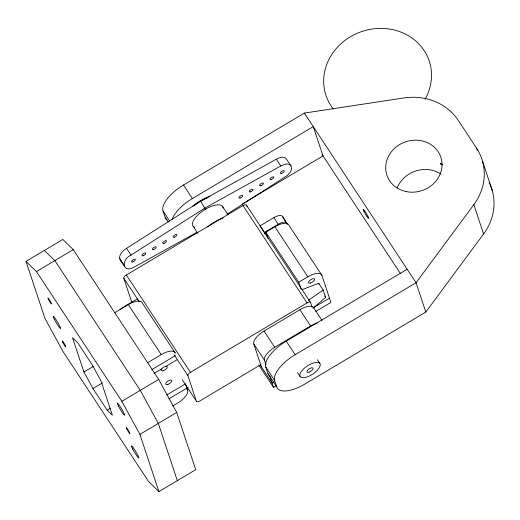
<?xml version="1.0" encoding="UTF-8"?>
<svg xmlns="http://www.w3.org/2000/svg" width="520" height="520" viewBox="0 0 520 520"><rect width="100%" height="100%" fill="white"/><g stroke="black" fill="none" stroke-linecap="round" stroke-linejoin="round"><path stroke-width="0.78" d="M168.259 222.086L165.145 217.353L163.001 210.919A28.418 11.72 -33.4 0 1 183.502 185.016L304.363 113.094L403.748 97.968A56.843 51.474 -18.4 0 1 458.257 120.374L476.548 148.161A56.843 51.474 -18.4 0 1 473.844 204.672L416.052 282.75L295.185 354.679A28.418 11.72 -33.4 0 0 274.69 380.575L276.835 387.01A28.418 11.72 -33.4 0 0 304.941 383.994L425.802 312.065L483.594 233.987A56.843 51.474 -18.4 0 0 489.138 182.416M313.267 307.95L325.618 297.388L323.173 290.043L318.721 283.283L302.204 289.582M308.36 300.358L323.173 290.043M227.052 214.272L287.658 175.266L290.615 171.685L291.636 168.467L290.966 165.945L286.5 159.166C284.427 155.474 279.156 157.722 276.289 159.224L200.558 201.188L126.549 248.333C122.421 250.744 116.63 256.964 121.381 261.423M290.966 165.945C288.892 162.253 283.621 164.508 280.755 166.01L205.023 207.974L131.014 255.119C120.809 259.727 122.33 274.339 134.875 266.714L197.158 232.2M26 261.372L62.816 239.46L73.249 249.645L158.672 379.405L176.709 412.471L195.741 469.671L158.925 491.575L148.493 481.39L63.07 351.631L45.026 318.565L26 261.372L36.432 271.557L121.856 401.317L139.893 434.382L158.925 491.575M36.432 271.557L73.249 249.645M172.205 219.213A28.418 11.72 -33.4 0 1 192.394 198.536L313.261 126.607L323.011 155.922L245.908 201.806M242.437 203.873L244.524 202.631M312.091 307.079L310.583 302.549L246.519 205.231A3.588 1.482 -33.4 0 0 242.996 205.569L126.353 274.995L190.417 372.313A3.588 1.482 -33.4 0 0 187.889 375.563M282.653 216.678L287.313 224.166L282.653 216.678A8.879 3.659 -33.4 0 0 273.871 217.62L260.019 225.862L264.401 232.511L264.908 234.039M114.784 312.644L128.297 304.603A14.209 5.857 -33.4 0 1 142.35 303.095L175.272 353.106A14.209 5.857 -33.4 0 0 161.22 354.614L147.706 362.654M264.401 232.511L278.252 224.269A8.879 3.659 -33.4 0 1 287.034 223.327M267.787 238.232L265.779 232.213L274.892 226.792A14.209 5.857 -33.4 0 1 288.945 225.277L321.874 275.288L330.902 302.445L315.815 311.428M83.934 372.008L72.514 337.688L77.734 342.778L91.969 364.41L100.991 380.939L112.405 415.259L107.192 410.163L92.956 388.538L83.934 372.008L93.477 366.327M92.956 388.538L102.499 382.856M151.808 369.642L175.299 355.667M300.957 288.997L298.708 282.224L307.82 276.803A14.209 5.857 -33.4 0 1 321.874 275.288M154.005 373.477L161.681 368.907M166.042 366.308L176.742 359.944M121.856 401.317L158.672 379.405M107.192 410.163L110.598 408.135M190.417 372.313L307.06 302.9A3.588 1.482 -33.4 0 1 310.564 302.562M261.417 366.88L253.812 344.012A14.209 5.857 -33.4 0 1 264.056 331.058L299.904 309.731A14.209 5.857 -33.4 0 1 313.957 308.217L321.964 320.385M166.849 394.94L185.497 383.838L187.636 390.279A14.209 5.857 -33.4 0 1 177.392 403.234L172.66 406.049M313.014 307.95L329.478 298.155M168.961 398.821L188.311 387.303M266.012 364.806L264.485 360.23A14.209 5.857 -33.4 0 1 274.736 347.282L310.577 325.949A14.209 5.857 -33.4 0 1 317.538 322.927M276.835 387.01L267.937 373.497L265.792 367.062A28.418 11.72 -33.4 0 1 286.286 341.159L407.154 269.23M139.893 434.382L176.709 412.471M261.027 364.54L199.927 400.901A3.588 1.482 -33.4 0 1 196.424 401.238M274.17 381.862L272.096 383.097L260.084 364.851M258.843 365.085L273.52 387.387L276.289 385.743M44.408 250.413L54.841 260.598L140.263 390.357L158.301 423.423L177.333 480.623M304.363 113.094L416.052 282.75L425.802 312.065M322.127 154.57L400.439 273.533M276.289 159.224L280.755 166.01M273.871 217.62L278.252 224.269M324.727 296.036L325.618 297.388M274.892 226.792L307.82 276.803M265.779 232.213L298.708 282.224M242.996 205.582L307.06 302.9M299.904 309.731L310.577 325.949M222.313 206.174L228.066 214.91M317.382 359.729L319.943 363.623A11.83 4.875 -33.4 0 1 307.197 376.896A11.83 4.875 -33.4 0 1 302.894 369.623A11.83 4.875 -33.4 0 1 319.943 363.623M200.558 201.188L205.439 209.209M183.502 185.016L192.394 198.536M286.286 341.159L295.185 354.679M297.518 372.58L300.079 376.467M264.056 331.058L274.736 347.282M193.31 226.551L197.737 233.272M253.812 344.012L264.485 360.23M163.001 210.919L169.676 221.058M265.792 367.062L274.69 380.575M126.549 248.333L131.014 255.119M119.678 258.44L124.144 265.226M120.192 259.994L124.657 266.773M126.347 274.983A3.588 1.482 -33.4 0 0 123.819 278.245L138.924 301.236M174.077 354.627L187.869 375.576L196.404 401.251L182.169 379.62M139.055 301.555L137.299 298.896L123.448 307.138A8.879 3.659 -33.4 0 0 120.094 309.615M186.303 388.251L187.636 390.279M128.297 304.603L161.22 354.614M482.534 161.291L492.291 190.606M476.548 148.161L477.295 150.417M473.844 204.672L483.594 233.987M318.721 283.283L319.209 284.752M246.519 205.231L247.019 206.739M269.562 375.473L273.52 387.387M123.799 278.258L131.84 302.419M333.236 108.914A54.418 49.283 -18.4 0 1 340.379 44.265A54.418 49.283 -18.4 0 1 410.319 36.881A54.418 49.283 -18.4 0 1 425.061 99.216M207.63 226.928A22.581 9.315 -33.4 0 1 223.106 218.004M194.571 227.396A17.764 7.325 -33.4 0 1 203.287 210.581A17.764 7.325 -33.4 0 1 223.151 208M194.175 205.699A20.832 8.593 -33.4 0 1 207.857 197.672M192.4 206.564A20.832 8.593 -33.4 0 1 209.917 196.475M440.583 164.398A5.291 0.826 51.8 0 1 442.618 165.055M397.241 187.817A28.418 25.734 -18.4 0 1 440.966 174.089M167.128 219.947A28.418 11.72 -33.4 0 1 165.145 217.353M269.919 376.084A28.418 11.72 -33.4 0 1 267.937 373.497M54.386 319.397A7.104 0.709 59.2 0 0 60.47 328.523A7.104 0.709 59.2 0 0 55.751 319.3A7.104 0.709 59.2 0 0 54.386 319.397M118.437 406.081A7.104 0.709 59.2 0 0 124.514 415.207A7.104 0.709 59.2 0 0 119.802 405.984A7.104 0.709 59.2 0 0 118.437 406.081M132.704 448.981A7.104 0.709 59.2 0 0 138.788 458.101A7.104 0.709 59.2 0 0 134.076 448.877A7.104 0.709 59.2 0 0 132.704 448.981M48.49 299.455A3.555 0.358 59.2 0 0 51.532 304.018A3.555 0.358 59.2 0 0 49.179 299.403A3.555 0.358 59.2 0 0 48.49 299.455M126.815 429.032A3.555 0.358 59.2 0 0 129.851 433.596A3.555 0.358 59.2 0 0 127.498 428.987A3.555 0.358 59.2 0 0 126.815 429.032M62.764 342.349A3.555 0.358 59.2 0 0 65.806 346.912A3.555 0.358 59.2 0 0 63.447 342.303A3.555 0.358 59.2 0 0 62.764 342.349M240.214 198.042A2.204 0.91 -33.4 0 0 242.587 195.572A2.204 0.91 -33.4 0 0 239.415 196.69A2.204 0.91 -33.4 0 0 240.214 198.042M250.601 191.861A2.204 0.91 -33.4 0 0 252.974 189.391A2.204 0.91 -33.4 0 0 249.802 190.508A2.204 0.91 -33.4 0 0 250.601 191.861M260.988 185.679A2.204 0.91 -33.4 0 0 263.367 183.209A2.204 0.91 -33.4 0 0 260.189 184.327A2.204 0.91 -33.4 0 0 260.988 185.679M281.769 173.316A2.204 0.91 -33.4 0 0 284.141 170.846A2.204 0.91 -33.4 0 0 280.969 171.958A2.204 0.91 -33.4 0 0 281.769 173.316M271.382 179.498A2.204 0.91 -33.4 0 0 273.754 177.028A2.204 0.91 -33.4 0 0 270.575 178.145A2.204 0.91 -33.4 0 0 271.382 179.498M164.099 243.341A2.204 0.91 -33.4 0 0 166.472 240.87A2.204 0.91 -33.4 0 0 163.293 241.989A2.204 0.91 -33.4 0 0 164.099 243.341M174.486 237.159A2.204 0.91 -33.4 0 0 176.858 234.689A2.204 0.91 -33.4 0 0 173.68 235.807A2.204 0.91 -33.4 0 0 174.486 237.159M153.706 249.522A2.204 0.91 -33.4 0 0 156.078 247.052A2.204 0.91 -33.4 0 0 152.906 248.17A2.204 0.91 -33.4 0 0 153.706 249.522M143.319 255.71A2.204 0.91 -33.4 0 0 145.691 253.233A2.204 0.91 -33.4 0 0 142.519 254.352A2.204 0.91 -33.4 0 0 143.319 255.71M132.931 261.892A2.204 0.91 -33.4 0 0 135.304 259.415A2.204 0.91 -33.4 0 0 132.126 260.533A2.204 0.91 -33.4 0 0 132.931 261.892M309.114 372.125A3.555 1.463 -33.4 0 0 313.007 368.141A3.555 1.463 -33.4 0 0 307.918 369.876A3.555 1.463 -33.4 0 0 309.114 372.125M406.282 191.607A28.418 25.734 -18.4 0 0 441.142 158.23A28.418 25.734 -18.4 0 0 394.16 148.701A28.418 25.734 -18.4 0 0 406.282 191.607M364.007 211.51A5.33 0.533 59.2 0 0 368.57 218.355A5.33 0.533 59.2 0 0 365.034 211.439A5.33 0.533 59.2 0 0 364.007 211.51M163.345 370.663A3.555 1.463 -33.4 0 0 167.18 366.678A3.555 1.463 -33.4 0 0 162.058 368.472A3.555 1.463 -33.4 0 0 163.345 370.663M167.915 384.384A3.555 1.463 -33.4 0 0 171.743 380.4A3.555 1.463 -33.4 0 0 166.621 382.2A3.555 1.463 -33.4 0 0 167.915 384.384M310.694 282.978A3.555 1.463 -33.4 0 0 314.516 278.986A3.555 1.463 -33.4 0 0 309.4 280.787A3.555 1.463 -33.4 0 0 310.694 282.978"/></g></svg>
